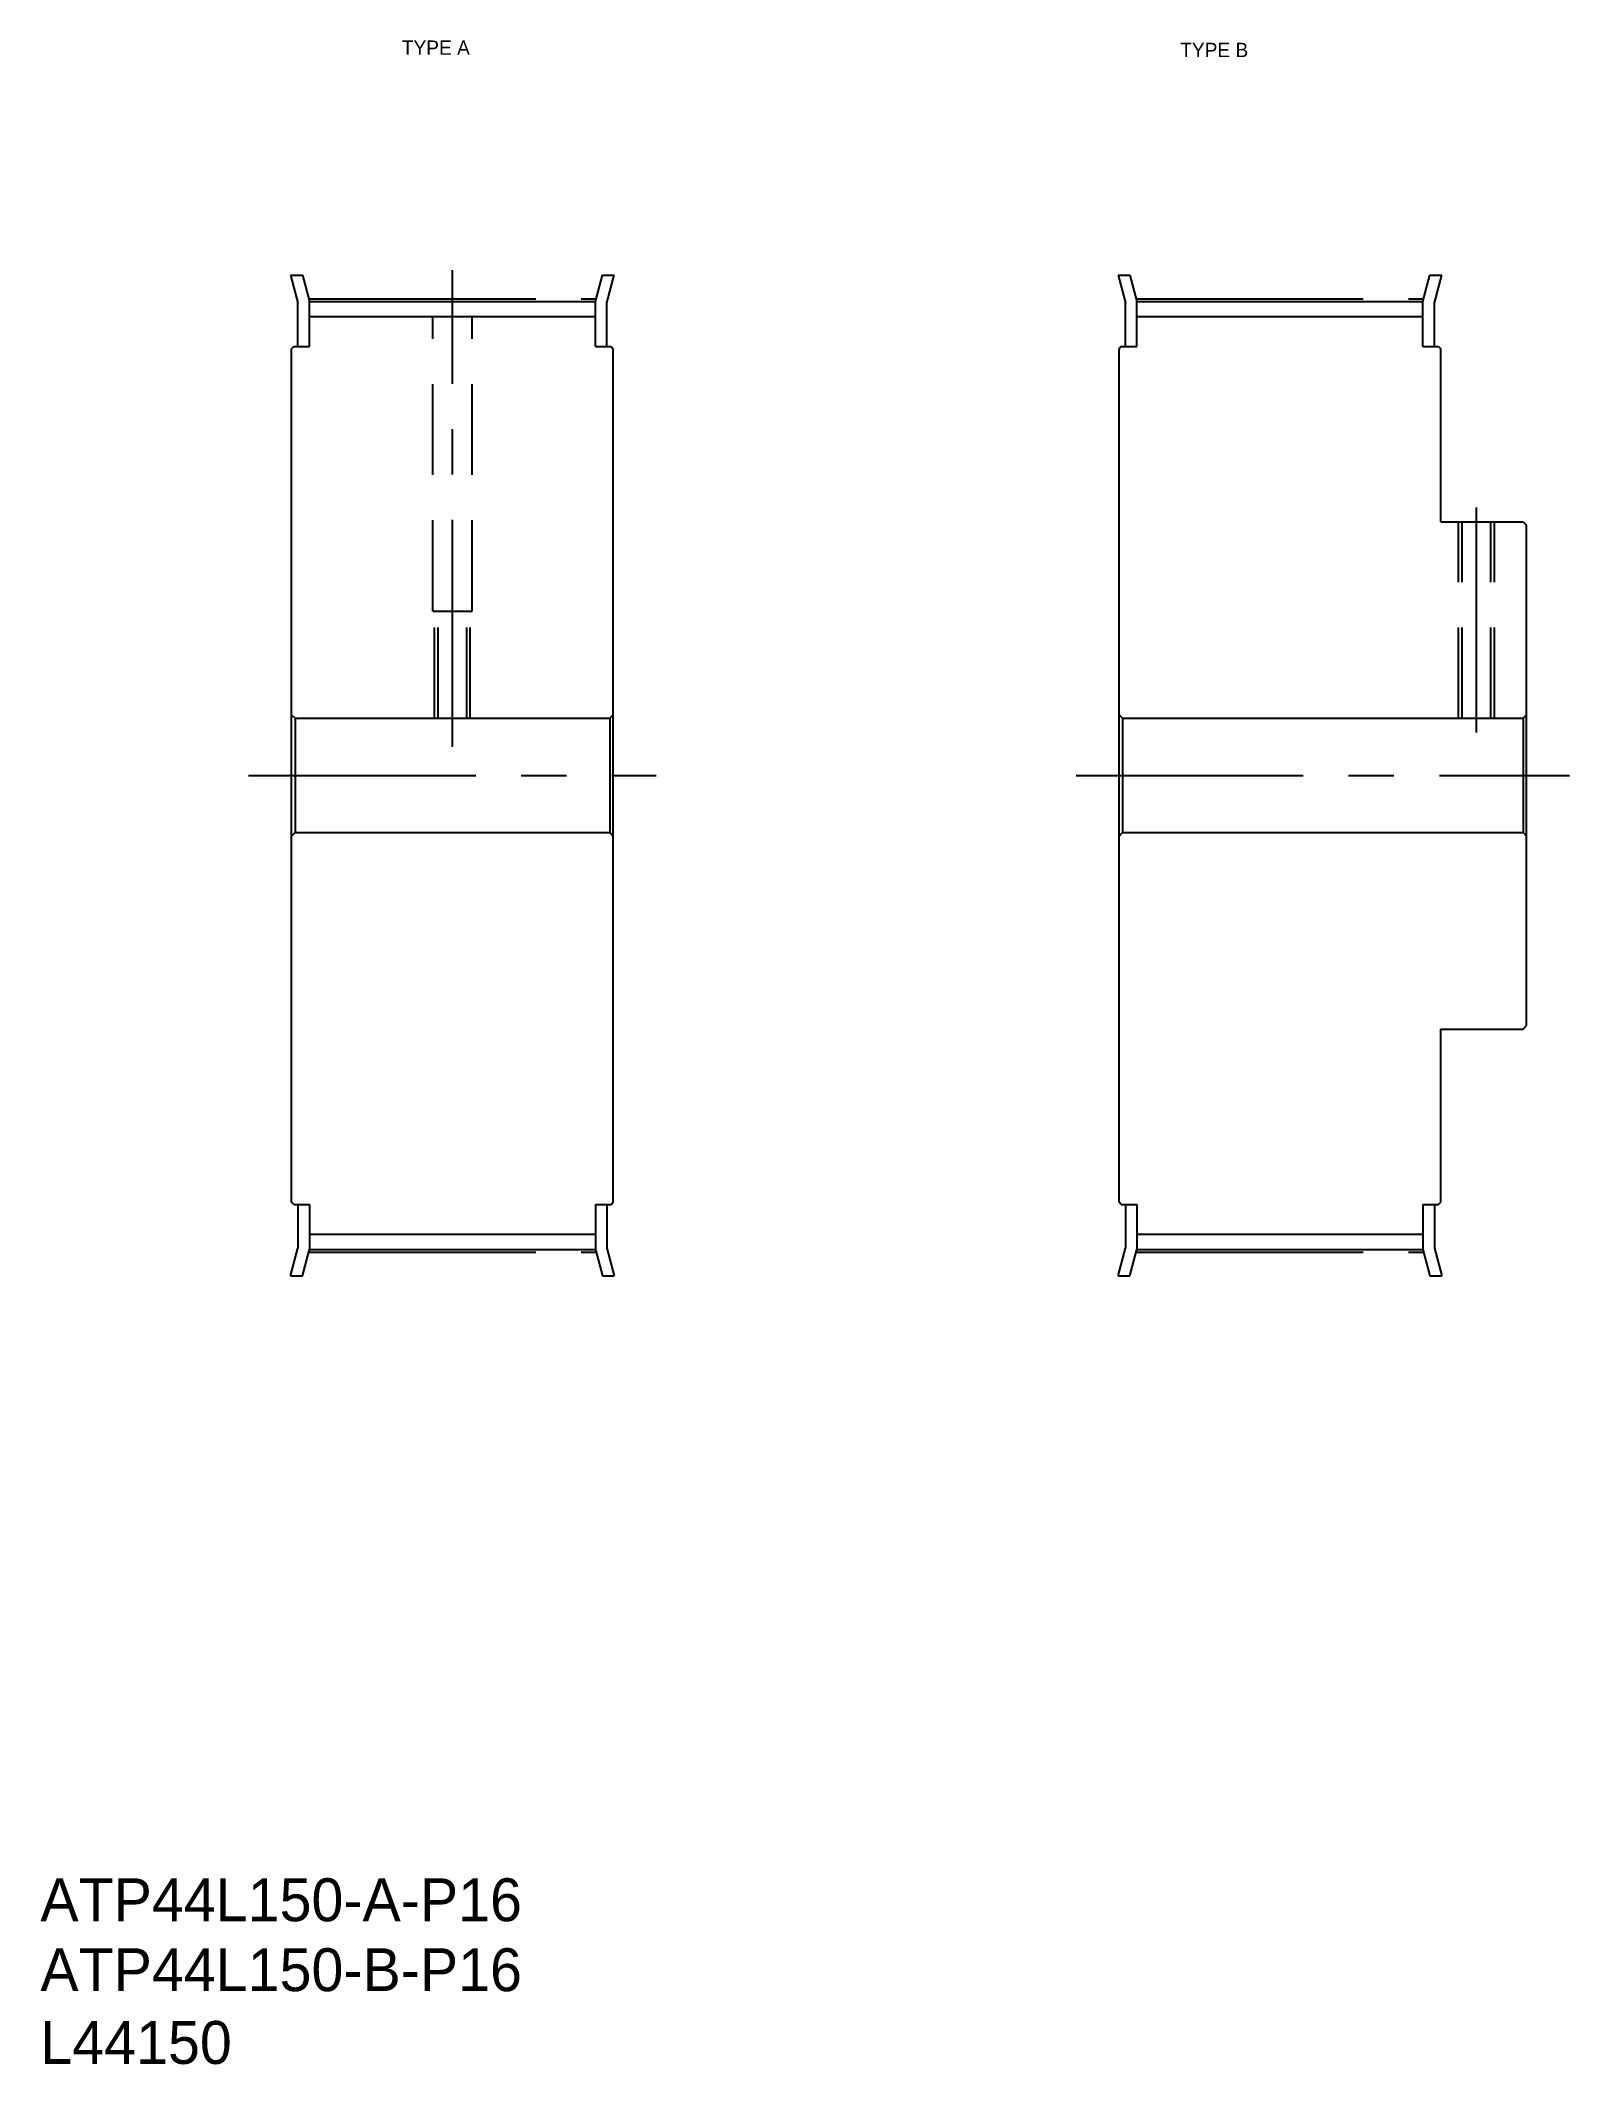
# Model space of a CAD drawing. Extents: x -286 to -72, y -61 to 222.
import ezdxf

# ---------------------------------------------------------------- set-up
doc = ezdxf.new("R2010")
doc.units = 0
doc.linetypes.add('CENTER', pattern=[50.8, 31.75, -6.35, 6.35, -6.35])
doc.linetypes.add('DASHED', pattern=[19.05, 12.7, -6.35])
doc.layers.get('0').update_dxf_attribs({"linetype": 'CONTINUOUS'})
doc.layers.add('CENTER', color=1, linetype='CENTER')

msp = doc.modelspace()

# ---------------------------------------------------------------- linework, layer by layer
for p, q in [((-251.01, 189.44), (-249.96, 185.55)), ((-251.01, 189.44), (-249.35, 189.44)), ((-249.35, 189.44), (-248.36, 185.76)), ((-208.36, 185.76), (-207.38, 189.44)), ((-207.38, 189.44), (-205.72, 189.44)), ((-206.76, 185.55), (-205.72, 189.44)), ((-135.28, 189.44), (-133.62, 189.44)), ((-135.28, 189.44), (-134.24, 185.55)), ((-133.62, 189.44), (-132.64, 185.76)), ((-92.64, 185.76), (-91.65, 189.44)), ((-91.65, 189.44), (-90, 189.44)), ((-91.04, 185.55), (-90, 189.44)), ((-249.96, 179.44), (-249.96, 185.55)), ((-248.36, 185.76), (-208.36, 185.76)), ((-248.36, 179.44), (-248.36, 185.76)), ((-208.36, 179.44), (-208.36, 185.76)), ((-206.76, 179.44), (-206.76, 185.55)), ((-134.24, 179.44), (-134.24, 185.55)), ((-132.64, 185.76), (-92.64, 185.76)), ((-132.64, 179.44), (-132.64, 185.76)), ((-92.64, 179.44), (-92.64, 185.76)), ((-91.04, 179.44), (-91.04, 185.55)), ((-248.36, 183.63), (-208.36, 183.63)), ((-132.64, 183.63), (-92.64, 183.63)), ((-250.56, 179.44), (-250.86, 179.14)), ((-250.86, 59.74), (-250.86, 179.14)), ((-250.56, 179.44), (-248.36, 179.44)), ((-208.36, 179.44), (-206.16, 179.44)), ((-206.16, 179.44), (-205.86, 179.14)), ((-205.86, 59.74), (-205.86, 179.14)), ((-134.84, 179.44), (-135.14, 179.14)), ((-135.14, 59.74), (-135.14, 179.14)), ((-134.84, 179.44), (-132.64, 179.44)), ((-92.64, 179.44), (-90.44, 179.44)), ((-90.44, 179.44), (-90.14, 179.14)), ((-90.14, 154.94), (-90.14, 179.14)), ((-90.14, 154.94), (-78.64, 154.94)), ((-78.64, 154.94), (-78.14, 154.44)), ((-78.14, 84.44), (-78.14, 154.44)), ((-135.14, 94.74), (-135.14, 144.14)), ((-250.86, 127.94), (-250.36, 127.44)), ((-250.36, 127.44), (-206.36, 127.44)), ((-250.36, 127.44), (-250.36, 111.44)), ((-205.86, 127.94), (-206.36, 127.44)), ((-206.36, 127.44), (-206.36, 111.44)), ((-135.14, 127.94), (-134.64, 127.44)), ((-134.64, 127.44), (-78.64, 127.44)), ((-134.64, 127.44), (-134.64, 111.44)), ((-78.64, 127.44), (-78.14, 127.94)), ((-78.64, 127.44), (-78.64, 111.44)), ((-250.86, 110.94), (-250.36, 111.44)), ((-250.36, 111.44), (-206.36, 111.44)), ((-205.86, 110.94), (-206.36, 111.44)), ((-135.14, 110.94), (-134.64, 111.44)), ((-134.64, 111.44), (-78.64, 111.44)), ((-78.64, 111.44), (-78.14, 110.94)), ((-90.14, 59.74), (-90.14, 83.94)), ((-90.14, 83.94), (-78.64, 83.94)), ((-78.64, 83.94), (-78.14, 84.44)), ((-250.56, 59.44), (-250.86, 59.74)), ((-206.16, 59.44), (-205.86, 59.74)), ((-134.84, 59.44), (-135.14, 59.74)), ((-90.44, 59.44), (-90.14, 59.74)), ((-250.56, 59.44), (-248.36, 59.44)), ((-249.96, 59.44), (-249.96, 53.33)), ((-248.36, 59.44), (-248.36, 53.12)), ((-208.36, 59.44), (-206.16, 59.44)), ((-208.36, 59.44), (-208.36, 53.12)), ((-206.76, 59.44), (-206.76, 53.33)), ((-134.84, 59.44), (-132.64, 59.44)), ((-134.24, 59.44), (-134.24, 53.33)), ((-132.64, 59.44), (-132.64, 53.12)), ((-92.64, 59.44), (-92.64, 53.12)), ((-92.64, 59.44), (-90.44, 59.44)), ((-91.04, 59.44), (-91.04, 53.33)), ((-248.36, 55.25), (-208.36, 55.25)), ((-132.64, 55.25), (-92.64, 55.25)), ((-251.01, 49.44), (-249.96, 53.33)), ((-249.35, 49.44), (-248.36, 53.12)), ((-248.36, 53.12), (-208.36, 53.12)), ((-208.36, 53.12), (-207.38, 49.44)), ((-206.76, 53.33), (-205.72, 49.44)), ((-135.28, 49.44), (-134.24, 53.33)), ((-133.62, 49.44), (-132.64, 53.12)), ((-132.64, 53.12), (-92.64, 53.12)), ((-92.64, 53.12), (-91.65, 49.44)), ((-91.04, 53.33), (-90, 49.44)), ((-251.01, 49.44), (-249.35, 49.44)), ((-207.38, 49.44), (-205.72, 49.44)), ((-135.28, 49.44), (-133.62, 49.44)), ((-91.65, 49.44), (-90, 49.44))]:
    msp.add_line(p, q)
at = {"color": 3, "linetype": 'DASHED'}
for p, q in [((-231.11, 142.44), (-231.11, 183.63)), ((-225.61, 142.44), (-225.61, 183.63)), ((-87.64, 127.44), (-87.64, 154.94)), ((-87.14, 127.44), (-87.14, 154.94)), ((-83.14, 127.44), (-83.14, 154.94)), ((-82.64, 127.44), (-82.64, 154.94)), ((-231.11, 142.44), (-225.61, 142.44)), ((-230.86, 127.44), (-230.86, 142.44)), ((-230.36, 127.44), (-230.36, 142.44)), ((-226.36, 127.44), (-226.36, 142.44)), ((-225.86, 127.44), (-225.86, 142.44))]:
    msp.add_line(p, q, dxfattribs=at)
at = {"layer": 'CENTER', "color": 1, "linetype": 'CENTER'}
for p, q in [((-228.36, 123.44), (-228.36, 190.14)), ((-248.46, 186.14), (-208.26, 186.14)), ((-132.74, 186.14), (-92.54, 186.14)), ((-85.14, 125.44), (-85.14, 156.94)), ((-256.86, 119.44), (-199.86, 119.44)), ((-141.14, 119.44), (-72.14, 119.44)), ((-248.46, 52.74), (-208.26, 52.74)), ((-132.74, 52.74), (-92.54, 52.74))]:
    msp.add_line(p, q, dxfattribs=at)

# ---------------------------------------------------------------- texts
for s, p in [('TYPE A', (-235.44, 220.26)), ('TYPE B', (-126.58, 219.94))]:
    msp.add_text(s, height=2).set_placement(p)
at = {"color": 7, "linetype": 'CONTINUOUS'}
for s, p in [('ATP44L150-A-P16', (-285.99, -40.85)), ('ATP44L150-B-P16', (-285.99, -50.63)), ('L44150', (-285.99, -60.81))]:
    msp.add_text(s, height=6, dxfattribs=at).set_placement(p)

doc.saveas('drawing.dxf')
